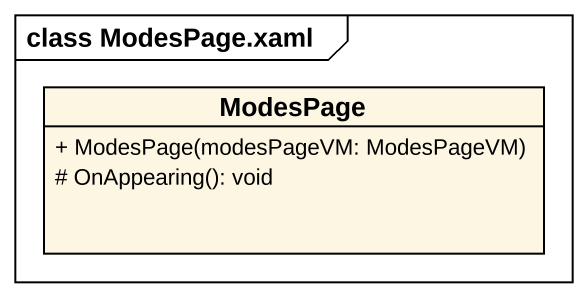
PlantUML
@startuml
mainframe class ModesPage.xaml
hide circle
hide empty members
skinparam classAttributeIconSize 0
class ModesPage {
  + ModesPage(modesPageVM: ModesPageVM)
  # OnAppearing(): void
}
@enduml
